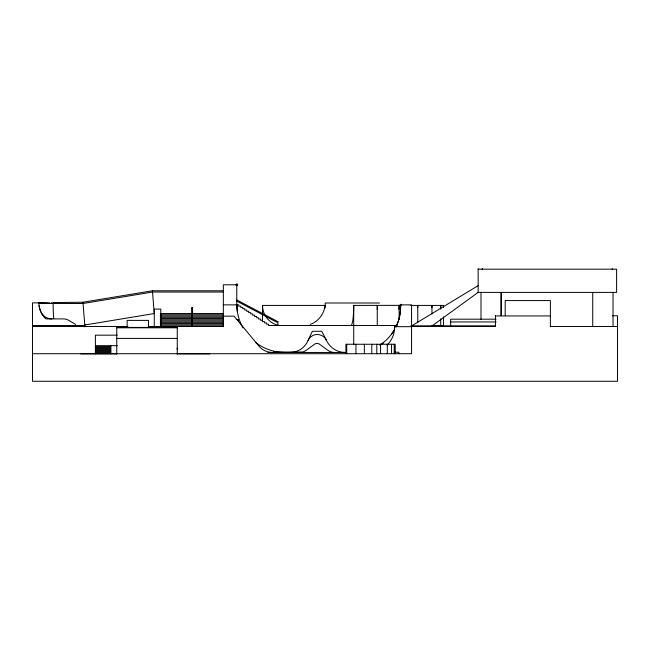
<?xml version="1.0" encoding="UTF-8"?>
<svg xmlns="http://www.w3.org/2000/svg" width="650" height="650" viewBox="0 0 650 650"><rect width="100%" height="100%" fill="white"/><g stroke="black" fill="none" stroke-linecap="round" stroke-linejoin="round"><path stroke-width="0.97" d="M32.5 353.714L411.556 353.714L411.556 304.866L400.587 304.866C400.766 312.366 399.384 319.963 395.988 326.682M238.225 319.54L238.518 319.735M53.064 302.559L82.924 302.242L152.401 290.777L223.34 290.777M38.529 302.876L39.577 302.429L39.301 303.485L38.236 302.713L39.163 302.323L39.163 303.428M192.514 308.124C191.514 309.676 191.514 306.581 192.514 308.124L192.514 326.324M481.975 269.181L482.657 268.783M51.415 302.559L51.618 303.428M325 305.793C324.041 314.056 318.264 321.571 310.383 324.35M49.587 302.559L49.798 303.501M47.84 302.559L48.279 302.429L48.157 303.485M46.183 302.559L46.719 302.429L46.564 303.485M289.998 352.463A19.565 19.565 0 0 0 308.084 340.356L312.349 331.289L321.783 331.289L326.446 340.356A20.67 20.67 0 0 0 345.264 352.463M44.639 302.559L45.321 302.559L45.012 303.501M43.217 302.559L43.997 302.559L43.639 303.501M41.949 302.559L42.811 302.559L42.421 303.501M391.885 333.694L394.485 329.566M40.836 302.559L41.771 302.559L41.348 303.501M39.91 302.559L40.893 302.559L40.446 303.501M39.163 302.559L40.194 302.559L39.723 303.501M401.066 305.346C401.643 302.689 398.401 305.923 401.066 305.346L353.722 305.419A20.394 2.974 90 0 1 351.252 325.512M611.991 268.856L612.771 269.181M431.535 326.259L478.148 292.394L616.598 292.394L616.598 269.181L478.148 269.181M380.088 344.988L383.589 342.867M411.344 326.072L478.148 285.651M277.899 325.512L277.899 321.661L276.892 322.27L236.478 300.934M177.076 348.205L177.653 348.652L177.076 349.091M223.34 292.045L152.506 292.045L83.029 303.501L38.903 303.501L39.081 305.776A22.49 22.49 0 0 0 41.982 313.966L45.996 318.914L63.546 318.914A10.197 10.197 0 0 1 66.267 319.28L66.706 319.41A10.197 10.197 0 0 1 68.794 320.369L75.652 324.48M38.561 302.876L32.5 302.876L32.5 381.274L617.5 381.274L617.5 315.754L612.487 315.754M379.462 303.006L325.162 303.006L325.162 307.905M223.34 304.866L238.769 304.866L238.769 306.158L240.76 306.158L240.76 307.45L242.751 307.45L242.751 308.742L244.733 308.742L244.733 310.034L246.724 310.034L246.724 311.317L248.714 311.317L248.714 312.609L250.697 312.609L250.697 313.901L252.688 313.901L252.688 315.193L254.678 315.193L254.678 316.485L256.669 316.485L256.669 317.769L258.651 317.769L258.651 319.061L260.642 319.061L260.642 320.352L262.632 320.352M262.535 321.661L262.535 305.419L325.374 305.419M410.743 305.419L443.462 305.419L443.462 307.287M160.274 313.536L223.34 313.536M160.274 314.787L223.34 314.787M495.446 315.933L550.379 315.933M160.274 316.046L223.34 316.046M223.34 316.152L234.073 316.152L259.025 346.214A17.314 17.314 0 0 0 272.35 352.463M160.274 317.306L223.34 317.306M160.274 318.557L223.34 318.557M496.104 319.191L450.677 319.191L450.677 326.316M236.243 319.524L238.444 319.524L238.444 321.726M160.274 319.816L223.34 319.816M160.274 321.067L223.34 321.067M262.632 321.644L264.615 321.644L264.615 322.936L266.606 322.936L266.606 324.228L268.596 324.228L268.596 325.512M450.677 321.953L496.104 321.953M160.274 322.327L223.34 322.327M160.274 323.578L223.34 323.578M160.274 324.838L223.34 324.838M32.5 325.512L84.793 325.512M268.474 325.512L397.126 325.512M410.889 325.512L412.856 325.512M432.933 325.512L443.462 325.512L443.462 316.842M160.274 326.089L223.34 326.089M411.556 326.04L495.446 326.04M411.556 326.259L495.446 326.259L495.446 315.543M32.5 326.503L127.92 326.503M148.224 326.503L223.34 326.503M550.379 326.503L617.5 326.503M411.556 326.682L394.648 326.682L394.461 330.062A25.496 25.496 0 0 1 387.181 344.996M116.756 327.421L177.271 327.421M116.756 327.787L177.271 327.787M117.219 335.173L95.396 335.173L95.396 353.86M116.756 338.406L177.271 338.406M95.396 345.67L117.439 345.67M95.396 346.694L110.784 346.694M95.396 347.717L110.784 347.717M95.396 348.741L110.784 348.741M95.396 349.765L110.784 349.765M95.396 350.789L110.784 350.789M95.396 351.812L110.784 351.812M273.333 352.048L301.494 352.048M394.981 352.243L398.848 352.243L398.848 353.714M267.832 352.463L345.881 352.463M95.396 352.836L110.784 352.836M80.706 353.86L116.878 353.86M176.873 353.86L209.885 353.86M236.316 299.707L277.899 321.661M53.113 302.242L53.138 305.776A22.474 2.072 90 0 0 53.739 318.541M152.401 290.777L154.269 313.536L84.793 325L82.924 302.242M237.274 311.106L236.779 304.866A48.262 48.262 0 0 0 243.027 327.941M482.43 269.181L482.446 269.644M613.031 292.394L613.031 326.568M592.719 292.394L592.719 326.568M550.379 326.812L550.379 300.576L505.188 300.576L505.188 315.274M501.329 292.394L501.329 315.51M500.979 292.394L500.979 315.51M481.008 292.394L481.008 319.532M478.148 268.743L478.148 292.394M440.724 305.419L440.724 309.164M440.724 318.768L440.724 325.512M431.957 313.958L431.957 305.419A20.451 17.867 -90 0 1 431.86 307.799M417.763 305.419L417.763 322.627M399.108 319.735L399.108 305.419A20.451 10.498 -90 0 1 398.921 309.368M395.233 353.714L395.233 344.256L345.906 344.256L345.906 353.714M394.217 344.256L394.217 353.714M391.544 344.256L391.544 353.714M387.286 344.256L387.286 353.714M380.583 344.256L380.583 353.714M377.268 325.512L377.268 305.419A20.451 5.598 -90 0 1 377.162 309.368M376.789 344.256L376.789 353.714M371.784 344.256L371.784 353.714M364.349 344.256L364.349 353.714M355.932 344.256L355.932 353.714M353.722 305.419L353.722 344.646M346.734 344.256L346.734 353.714M236.779 306.881L236.779 284.798L223.34 284.798L223.34 326.682M192.449 313.536L192.449 308.011L191.677 308.011L191.596 326.324M177.271 327.056L177.271 353.909M160.769 326.934L160.769 309.091L154.269 309.091L154.269 326.934M148.509 327.413L148.509 320.393L127.14 320.393L127.14 327.291M116.756 327.056L116.756 353.909M110.784 345.67L110.784 353.86M84.793 324.472L84.793 326.918M300.641 352.463A12.878 12.878 0 0 0 306.532 350.09L314.624 344.175A3.867 3.867 0 0 1 316.607 343.436L317.46 343.436A3.867 3.867 0 0 1 319.442 344.175L327.535 350.09A12.878 12.878 0 0 0 333.434 352.463M308.084 340.356A10.107 10.107 0 0 1 326.446 340.356M285.041 352.463A48.262 48.262 0 0 1 255.881 342.664M400.587 304.866A45.622 45.622 0 0 1 395.956 326.95M394.737 329.274A45.622 45.622 0 0 1 379.868 345.093M235.918 285.025A0.894 0.894 0 0 1 236.779 283.896A0.894 0.894 0 0 1 237.648 285.025A0.894 0.894 0 0 1 236.332 285.569M44.883 317.842A22.474 22.376 90 0 1 39.081 305.776M51.951 318.914A12.513 12.513 0 0 1 41.982 313.966M417.796 305.419A20.451 14.682 -90 0 1 417.682 307.799M440.765 305.419A20.451 19.833 -90 0 1 440.619 307.799M443.511 305.419A20.451 20.442 0 0 1 443.438 307.003M279.362 325.512A20.394 20.256 -90 0 1 277.826 325.187M277.062 324.976A20.394 20.256 -90 0 1 262.535 305.419M236.316 304.744C236.909 306.581 237.746 303.444 236.316 304.744M394.347 326.609L394.94 326.763L394.347 326.609"/></g></svg>
